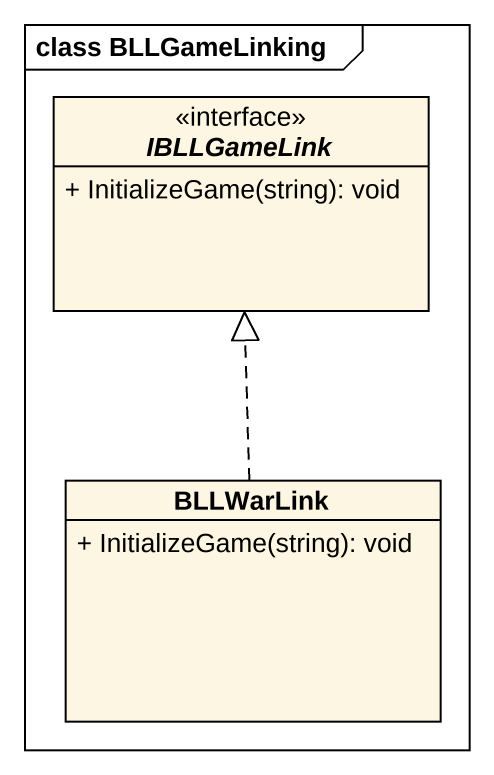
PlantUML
@startuml
mainframe class BLLGameLinking
hide circle
hide empty members
skinparam classAttributeIconSize 0
interface IBLLGameLink <<interface>> {
  + InitializeGame(string): void
}
class BLLWarLink {
  + InitializeGame(string): void
}
BLLWarLink .up.|> IBLLGameLink
@enduml
